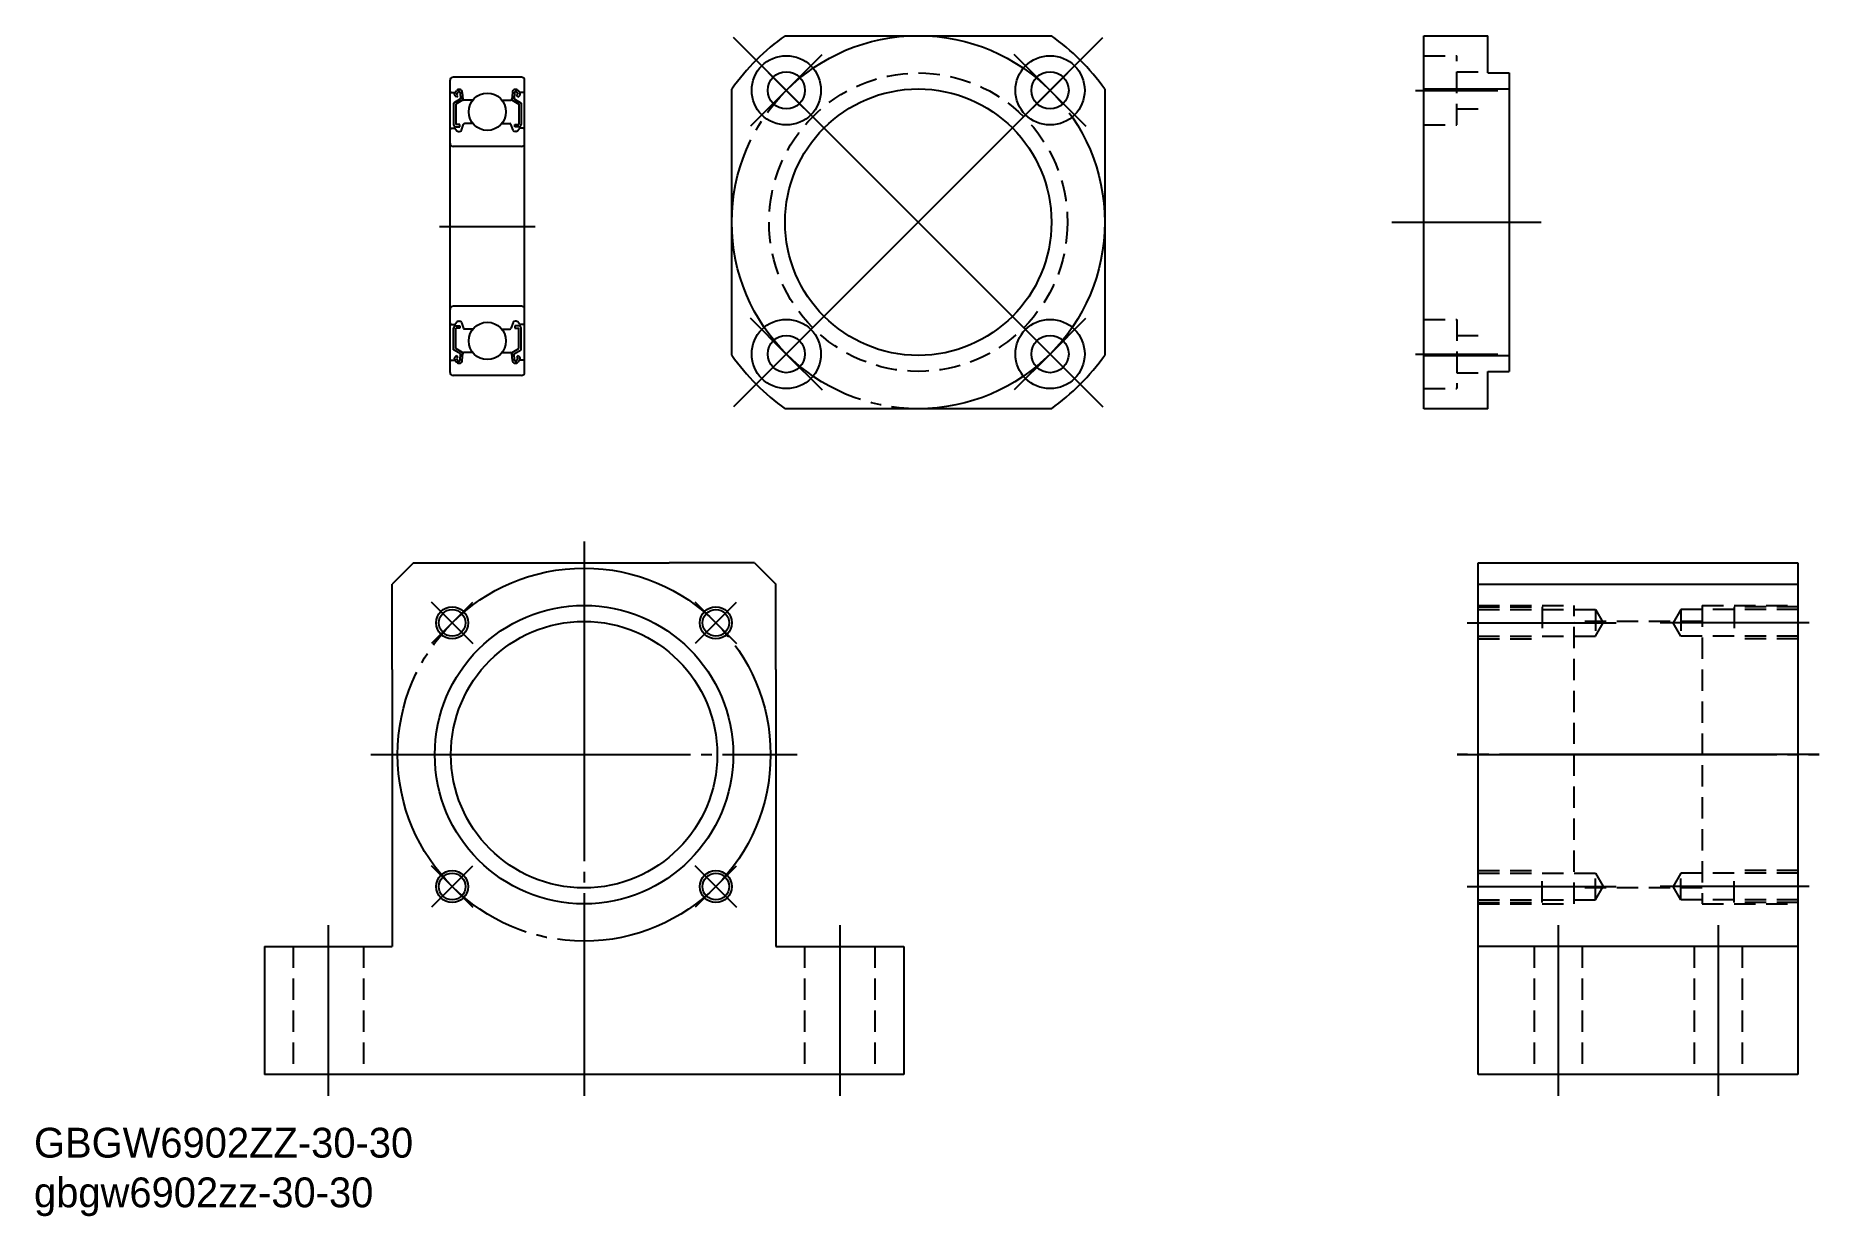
# Model space of a CAD drawing. Extents: x -123 to 44, y -25 to 86.
import ezdxf

# ---------------------------------------------------------------- set-up
doc = ezdxf.new("R2010")
doc.units = 0
doc.linetypes.add('CENTER', pattern=[33, 30, -1, 1, -1])
doc.linetypes.add('DASHED', pattern=[3, 2, -1])
doc.layers.get('0').update_dxf_attribs({"linetype": 'CONTINUOUS'})
doc.layers.add('CENTER', color=7, linetype='CONTINUOUS')

# ---------------------------------------------------------------- blocks, each defined once
blk = doc.blocks.new('*U2')
at = {"linetype": 'CONTINUOUS'}
for s, p in [('GBGW6902ZZ-30-30', (-123.27, -19.42)), ('gbgw6902zz-30-30', (-123.27, -24.08))]:
    blk.add_text(s, height=2.8, dxfattribs=at).set_placement(p)

msp = doc.modelspace()

# ---------------------------------------------------------------- linework, layer by layer
at = {"color": 7, "linetype": 'CONTINUOUS'}
for p, q in [((-52.78, 85.85), (-27.8, 85.85)), ((7.16, 85.85), (13.16, 85.85)), ((7.16, 50.85), (7.16, 85.85)), ((13.16, 82.35), (13.16, 85.85)), ((13.16, 82.35), (15.16, 82.35)), ((15.16, 82.35), (15.16, 54.35)), ((-57.79, 55.86), (-57.79, 80.84)), ((-22.79, 80.84), (-22.79, 55.86)), ((7.16, 80.85), (15.16, 80.85)), ((7.16, 55.85), (15.16, 55.85)), ((13.16, 54.35), (15.16, 54.35)), ((13.16, 50.85), (13.16, 54.35)), ((-27.8, 50.85), (-52.78, 50.85)), ((13.16, 50.85), (7.16, 50.85)), ((-87.65, 36.39), (-89.65, 34.39)), ((-87.65, 36.39), (-79.65, 36.39)), ((-79.65, 36.39), (-63.65, 36.39)), ((-55.65, 36.39), (-63.65, 36.39)), ((-55.65, 36.39), (-53.65, 34.39)), ((12.27, 36.39), (42.27, 36.39)), ((12.27, -11.61), (12.27, 36.39)), ((42.27, 36.39), (42.27, -11.61)), ((-89.65, 26.39), (-89.65, 34.39)), ((-53.65, 26.39), (-53.65, 34.39)), ((12.27, 34.39), (42.27, 34.39)), ((-89.65, 26.39), (-89.65, 0.39)), ((-53.65, 26.39), (-53.65, 0.39)), ((-101.65, 0.39), (-101.65, -11.61)), ((-101.65, 0.39), (-89.65, 0.39)), ((-53.65, 0.39), (-41.65, 0.39)), ((-41.65, 0.39), (-41.65, -11.61)), ((42.27, 0.39), (12.27, 0.39)), ((-41.65, -11.61), (-101.65, -11.61)), ((42.27, -11.61), (12.27, -11.61))]:
    msp.add_line(p, q, dxfattribs=at)
at = {"color": 3, "linetype": 'DASHED'}
for p, q in [((7.16, 83.97), (10.26, 83.97)), ((10.26, 77.47), (10.26, 83.97)), ((10.26, 82.47), (13.16, 82.47)), ((10.26, 78.97), (13.16, 78.97)), ((7.16, 77.47), (10.26, 77.47)), ((7.16, 59.23), (10.26, 59.23)), ((10.26, 59.23), (10.26, 52.73)), ((10.26, 57.73), (13.16, 57.73)), ((10.26, 54.23), (13.16, 54.23)), ((7.16, 52.73), (10.26, 52.73)), ((12.27, 32.39), (21.27, 32.39)), ((12.27, 32.26), (18.27, 32.26)), ((12.27, 32.01), (23.27, 32.01)), ((18.27, 32.26), (18.27, 29.26)), ((21.27, 4.39), (21.27, 32.39)), ((23.27, 32.01), (23.99, 30.76)), ((23.27, 32.01), (23.27, 29.51)), ((31.27, 32.01), (30.55, 30.76)), ((42.27, 32.01), (31.27, 32.01)), ((31.27, 32.01), (31.27, 29.51)), ((33.27, 32.39), (33.27, 4.39)), ((33.27, 32.39), (42.27, 32.39)), ((42.27, 32.26), (36.27, 32.26)), ((36.27, 32.26), (36.27, 29.26)), ((33.27, 30.89), (21.27, 30.89)), ((23.27, 29.51), (23.99, 30.76)), ((31.27, 29.51), (30.55, 30.76)), ((12.27, 29.51), (23.27, 29.51)), ((12.27, 29.26), (18.27, 29.26)), ((42.27, 29.51), (31.27, 29.51)), ((42.27, 29.26), (36.27, 29.26)), ((12.27, 7.51), (18.27, 7.51)), ((12.27, 7.26), (23.27, 7.26)), ((18.27, 4.51), (18.27, 7.51)), ((23.27, 7.26), (23.99, 6.01)), ((23.27, 4.76), (23.27, 7.26)), ((31.27, 7.26), (30.55, 6.01)), ((42.27, 7.26), (31.27, 7.26)), ((31.27, 4.76), (31.27, 7.26)), ((42.27, 7.51), (36.27, 7.51)), ((36.27, 4.51), (36.27, 7.51)), ((33.27, 5.89), (21.27, 5.89)), ((23.27, 4.76), (23.99, 6.01)), ((31.27, 4.76), (30.55, 6.01)), ((12.27, 4.76), (23.27, 4.76)), ((12.27, 4.51), (18.27, 4.51)), ((12.27, 4.39), (21.27, 4.39)), ((42.27, 4.76), (31.27, 4.76)), ((33.27, 4.39), (42.27, 4.39)), ((42.27, 4.51), (36.27, 4.51)), ((-98.95, 0.39), (-98.95, -11.61)), ((-92.35, 0.39), (-92.35, -11.61)), ((-50.95, 0.39), (-50.95, -11.61)), ((-44.35, 0.39), (-44.35, -11.61)), ((17.52, 0.39), (17.52, -11.61)), ((22.02, 0.39), (22.02, -11.61)), ((32.52, 0.39), (32.52, -11.61)), ((37.02, 0.39), (37.02, -11.61))]:
    msp.add_line(p, q, dxfattribs=at)
for p, q in [((-84.23, 54.26), (-84.23, 81.66)), ((-84.13, 80.51), (-83.77, 80.51)), ((-77.53, 81.96), (-83.93, 81.96)), ((-83.79, 80.5), (-83.61, 80.7)), ((-83.63, 80.37), (-83.46, 80.57)), ((-83.49, 80.23), (-83.63, 80.37)), ((-83.29, 80.51), (-83.25, 79.91)), ((-83.09, 80.53), (-83.03, 79.9)), ((-78.38, 80.53), (-78.44, 79.9)), ((-78.18, 80.51), (-78.21, 79.91)), ((-77.84, 80.37), (-78.01, 80.57)), ((-77.98, 80.23), (-77.84, 80.37)), ((-77.68, 80.5), (-77.85, 80.7)), ((-77.33, 80.51), (-77.69, 80.51)), ((-77.23, 54.26), (-77.23, 81.66)), ((-83.25, 79.91), (-83.9, 79.53)), ((-83.9, 79.53), (-83.9, 77.51)), ((-83.63, 80.08), (-83.77, 80.23)), ((-83.05, 79.79), (-83.7, 79.42)), ((-83.7, 79.42), (-83.7, 77.51)), ((-83.63, 80.08), (-83.49, 80.23)), ((-83.05, 80.16), (-83.05, 79.79)), ((-82.09, 79.81), (-82.93, 79.81)), ((-79.37, 79.81), (-78.54, 79.81)), ((-78.41, 80.16), (-78.41, 79.79)), ((-78.41, 79.79), (-77.76, 79.42)), ((-78.21, 79.91), (-77.56, 79.53)), ((-77.84, 80.08), (-77.98, 80.23)), ((-77.84, 80.08), (-77.69, 80.23)), ((-77.76, 79.42), (-77.76, 77.51)), ((-77.56, 79.53), (-77.56, 77.51)), ((-84.13, 77.16), (-83.78, 77.16)), ((-83.78, 77.16), (-83.59, 76.93)), ((-83.3, 77.51), (-83.7, 77.51)), ((-83.7, 77.31), (-83.3, 77.31)), ((-83.3, 77.31), (-83.3, 77.51)), ((-83.16, 76.99), (-82.95, 77.54)), ((-82.09, 77.61), (-82.86, 77.61)), ((-79.37, 77.61), (-78.61, 77.61)), ((-78.31, 76.99), (-78.51, 77.54)), ((-78.16, 77.51), (-77.76, 77.51)), ((-78.16, 77.31), (-78.16, 77.51)), ((-77.76, 77.31), (-78.16, 77.31)), ((-77.68, 77.16), (-77.88, 76.93)), ((-77.33, 77.16), (-77.68, 77.16)), ((-77.53, 75.46), (-83.93, 75.46)), ((-83.44, 76.86), (-83.34, 76.86)), ((-78.03, 76.86), (-78.12, 76.86)), ((-77.53, 60.46), (-83.93, 60.46)), ((-84.13, 58.76), (-83.78, 58.76)), ((-83.78, 58.76), (-83.59, 58.99)), ((-83.7, 58.61), (-83.3, 58.61)), ((-83.44, 59.06), (-83.34, 59.06)), ((-83.3, 58.61), (-83.3, 58.41)), ((-83.16, 58.93), (-82.95, 58.37)), ((-78.31, 58.93), (-78.51, 58.37)), ((-77.76, 58.61), (-78.16, 58.61)), ((-78.16, 58.61), (-78.16, 58.41)), ((-78.03, 59.06), (-78.12, 59.06)), ((-77.68, 58.76), (-77.88, 58.99)), ((-77.33, 58.76), (-77.68, 58.76)), ((-83.9, 56.38), (-83.9, 58.41)), ((-83.3, 58.41), (-83.7, 58.41)), ((-83.7, 56.5), (-83.7, 58.41)), ((-82.09, 58.31), (-82.86, 58.31)), ((-79.37, 58.31), (-78.61, 58.31)), ((-78.16, 58.41), (-77.76, 58.41)), ((-77.76, 56.5), (-77.76, 58.41)), ((-77.56, 56.38), (-77.56, 58.41)), ((-84.13, 55.41), (-83.77, 55.41)), ((-83.25, 56.01), (-83.9, 56.38)), ((-83.79, 55.42), (-83.61, 55.22)), ((-83.63, 55.83), (-83.77, 55.69)), ((-83.05, 56.12), (-83.7, 56.5)), ((-83.63, 55.83), (-83.49, 55.69)), ((-83.49, 55.69), (-83.63, 55.55)), ((-83.63, 55.55), (-83.46, 55.35)), ((-83.29, 55.41), (-83.25, 56.01)), ((-83.09, 55.38), (-83.03, 56.02)), ((-83.05, 55.76), (-83.05, 56.12)), ((-82.09, 56.11), (-82.93, 56.11)), ((-82.51, 56.11), (-82.51, 56.11)), ((-82.3, 56.11), (-82.3, 56.11)), ((-79.37, 56.11), (-78.54, 56.11)), ((-78.38, 55.38), (-78.44, 56.02)), ((-78.41, 56.12), (-77.76, 56.5)), ((-78.41, 55.76), (-78.41, 56.12)), ((-78.21, 56.01), (-77.56, 56.38)), ((-78.18, 55.41), (-78.21, 56.01)), ((-77.84, 55.55), (-78.01, 55.35)), ((-77.84, 55.83), (-77.98, 55.69)), ((-77.98, 55.69), (-77.84, 55.55)), ((-77.68, 55.42), (-77.85, 55.22)), ((-77.84, 55.83), (-77.69, 55.69)), ((-77.33, 55.41), (-77.69, 55.41)), ((-77.53, 53.96), (-83.93, 53.96))]:
    msp.add_line(p, q)
at = {"color": 7, "linetype": 'CONTINUOUS'}
for centre, radius in [((-52.67, 80.72), 3.25), ((-27.92, 80.72), 3.25), ((-52.67, 80.72), 1.75), ((-27.92, 80.72), 1.75), ((-40.29, 68.35), 12.5), ((-52.67, 55.98), 3.25), ((-27.92, 55.98), 3.25), ((-52.67, 55.98), 1.75), ((-27.92, 55.98), 1.75), ((-71.65, 18.39), 14), ((-84.03, 30.76), 1.5), ((-84.03, 30.76), 1.25), ((-84.03, 30.76), 1.25), ((-59.28, 30.76), 1.25), ((-71.65, 18.39), 12.5), ((-84.03, 6.01), 1.25), ((-59.28, 6.01), 1.25)]:
    msp.add_circle(centre, radius, dxfattribs=at)
at = {"color": 3, "linetype": 'DASHED'}
msp.add_circle((-40.29, 68.35), 14, dxfattribs=at)
for centre in [(-80.73, 78.71), (-80.73, 57.21)]:
    msp.add_circle(centre, 1.75)
at = {"color": 3, "linetype": 'CONTINUOUS'}
for centre in [(-84.03, 30.76), (-59.28, 30.76), (-84.03, 6.01), (-59.28, 6.01)]:
    msp.add_circle(centre, 1.5, dxfattribs=at)
at = {"color": 7, "linetype": 'CONTINUOUS'}
for start, end in [(125.516, 144.484), (35.516, 54.484), (215.516, 234.484), (305.516, 324.484)]:
    msp.add_arc((-40.29, 68.35), 21.5, start, end, dxfattribs=at)
for centre, radius, start, end in [((-83.93, 81.66), 0.3, 90, 180), ((-84.13, 80.61), 0.1, 180, 270), ((-83.63, 80.37), 0.2, 140.1364, 224.998), ((-83.38, 80.51), 0.3, 4.9347, 140.1364), ((-83.39, 80.51), 0.1, 3.1017, 139.9503), ((-78.08, 80.51), 0.3, 39.8636, 175.0653), ((-78.08, 80.51), 0.1, 40.0497, 176.8983), ((-77.84, 80.37), 0.2, 315.002, 39.8636), ((-77.53, 81.66), 0.3, 0, 90), ((-77.33, 80.61), 0.1, 270, 0), ((-82.93, 79.91), 0.1, 184.9347, 270), ((-78.54, 79.91), 0.1, 270, 355.0653), ((-84.13, 77.06), 0.1, 90, 180), ((-83.7, 77.51), 0.2, 180, 270), ((-82.86, 77.51), 0.1, 90, 159.9926), ((-78.61, 77.51), 0.1, 20.0074, 90), ((-77.76, 77.51), 0.2, 270, 0), ((-77.33, 77.06), 0.1, 0, 90), ((-83.93, 75.76), 0.3, 180, 270), ((-83.44, 77.06), 0.2, 219.9772, 270), ((-83.34, 77.06), 0.2, 270, 339.9926), ((-78.12, 77.06), 0.2, 200.0074, 270), ((-78.03, 77.06), 0.2, 270, 320.0228), ((-77.53, 75.76), 0.3, 270, 0), ((-83.93, 60.16), 0.3, 90, 180), ((-77.53, 60.16), 0.3, 0, 90), ((-84.13, 58.86), 0.1, 180, 270), ((-83.7, 58.41), 0.2, 90, 180), ((-83.44, 58.86), 0.2, 90, 140.0228), ((-83.34, 58.86), 0.2, 20.0074, 90), ((-78.12, 58.86), 0.2, 90, 159.9926), ((-78.03, 58.86), 0.2, 39.9772, 90), ((-77.76, 58.41), 0.2, 0, 90), ((-77.33, 58.86), 0.1, 270, 0), ((-82.86, 58.41), 0.1, 200.0074, 270), ((-78.61, 58.41), 0.1, 270, 339.9926), ((-84.13, 55.31), 0.1, 90, 180), ((-83.63, 55.55), 0.2, 135.002, 219.8636), ((-83.38, 55.41), 0.3, 219.8636, 355.0653), ((-83.39, 55.41), 0.1, 220.0497, 356.8983), ((-82.93, 56.01), 0.1, 90, 175.0653), ((-78.54, 56.01), 0.1, 4.9347, 90), ((-78.08, 55.41), 0.3, 184.9347, 320.1364), ((-78.08, 55.41), 0.1, 183.1017, 319.9503), ((-77.84, 55.55), 0.2, 320.1364, 44.998), ((-77.33, 55.31), 0.1, 0, 90), ((-83.93, 54.26), 0.3, 180, 270), ((-77.53, 54.26), 0.3, 270, 0)]:
    msp.add_arc(centre, radius, start, end)
at = {"layer": 'CENTER', "color": 1, "linetype": 'CENTER'}
for p, q in [((-40.29, 68.35), (-57.62, 85.67)), ((-40.29, 68.35), (-22.97, 85.67)), ((-52.67, 80.72), (-56.03, 84.08)), ((-52.67, 80.72), (-49.31, 84.08)), ((-27.92, 80.72), (-31.28, 84.08)), ((-27.92, 80.72), (-24.56, 84.08)), ((-52.67, 80.72), (-56.03, 77.37)), ((-52.67, 80.72), (-49.31, 77.37)), ((-27.92, 80.72), (-31.28, 77.37)), ((-27.92, 80.72), (-24.56, 77.37)), ((6.36, 80.72), (14.09, 80.72)), ((-85.23, 67.96), (-76.23, 67.96)), ((-40.29, 68.35), (-57.62, 51.03)), ((-40.29, 68.35), (-22.97, 51.03)), ((4.16, 68.35), (18.16, 68.35)), ((-52.67, 55.98), (-56.03, 59.33)), ((-52.67, 55.98), (-49.31, 59.33)), ((-27.92, 55.98), (-31.28, 59.33)), ((-27.92, 55.98), (-24.56, 59.33)), ((-52.67, 55.98), (-56.03, 52.62)), ((-52.67, 55.98), (-49.31, 52.62)), ((-27.92, 55.98), (-31.28, 52.62)), ((-27.92, 55.98), (-24.56, 52.62)), ((6.36, 55.98), (14.09, 55.98)), ((-71.65, 38.39), (-71.65, -13.61)), ((-84.03, 30.76), (-85.97, 32.7)), ((-84.03, 30.76), (-85.97, 32.7)), ((-84.03, 30.76), (-82.08, 32.7)), ((-84.03, 30.76), (-82.08, 32.7)), ((-59.28, 30.76), (-61.22, 32.7)), ((-59.28, 30.76), (-57.33, 32.7)), ((-84.03, 30.76), (-85.97, 28.81)), ((-84.03, 30.76), (-85.97, 28.81)), ((-84.03, 30.76), (-82.08, 28.81)), ((-84.03, 30.76), (-82.08, 28.81)), ((-59.28, 30.76), (-61.22, 28.81)), ((-59.28, 30.76), (-57.33, 28.81)), ((11.22, 30.76), (23.99, 30.76)), ((11.22, 30.76), (25.21, 30.76)), ((43.32, 30.76), (29.34, 30.76)), ((43.32, 30.76), (30.55, 30.76)), ((-91.65, 18.39), (-51.65, 18.39)), ((44.27, 18.39), (10.27, 18.39)), ((10.27, 18.39), (44.27, 18.39)), ((-84.03, 6.01), (-85.97, 7.96)), ((-84.03, 6.01), (-82.08, 7.96)), ((-59.28, 6.01), (-61.22, 7.96)), ((-59.28, 6.01), (-57.33, 7.96)), ((-84.03, 6.01), (-85.97, 4.07)), ((-84.03, 6.01), (-82.08, 4.07)), ((-59.28, 6.01), (-61.22, 4.07)), ((-59.28, 6.01), (-57.33, 4.07)), ((11.22, 6.01), (23.99, 6.01)), ((11.22, 6.01), (25.21, 6.01)), ((43.32, 6.01), (29.34, 6.01)), ((43.32, 6.01), (30.55, 6.01)), ((-95.65, 2.39), (-95.65, -13.61)), ((-47.65, 2.39), (-47.65, -13.61)), ((19.77, 2.39), (19.77, -13.61)), ((34.77, 2.39), (34.77, -13.61))]:
    msp.add_line(p, q, dxfattribs=at)
for centre in [(-40.29, 68.35), (-71.65, 18.39)]:
    msp.add_circle(centre, 17.5, dxfattribs=at)

# ---------------------------------------------------------------- block references
at = {"linetype": 'CONTINUOUS'}
msp.add_blockref('*U2', (0, 0), dxfattribs=at)

doc.saveas('drawing.dxf')
